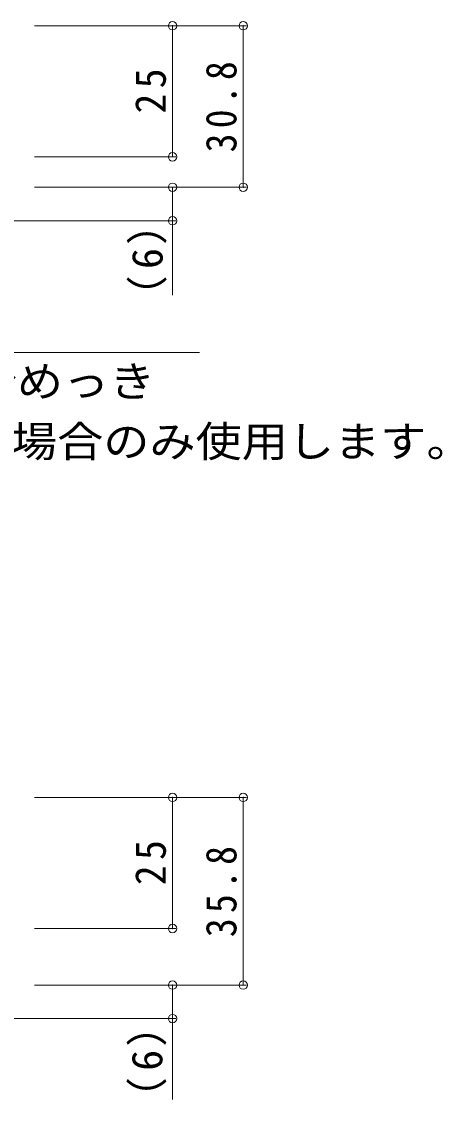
# Model space of a CAD drawing. Units: millimetres, scale not verified. Extents: x -378 to 376, y -271 to 254.
# Drawn here: x 259.8 to 340, y -179.5 to 26.1 of the extents above; entities that cross this region are included whole.
import ezdxf
from ezdxf.enums import TextEntityAlignment as Align

# ---------------------------------------------------------------- set-up
doc = ezdxf.new("R2010")
doc.units = ezdxf.units.MM
doc.header["$LTSCALE"] = 2
doc.header["$PDMODE"] = 32
doc.header["$PDSIZE"] = 1.6
doc.layers.add('D-4', color=7, linetype='Continuous', lineweight=9)
doc.layers.add('D-5', color=7, linetype='Continuous', lineweight=9)
doc.layers.add('F-5_F-5ﾚｲﾔ', color=2, linetype='Continuous')
doc.styles.add('ＭＳ ゴシック', font='')
doc.styles.get('ＭＳ ゴシック').set_extended_font_data('MS Gothic')

msp = doc.modelspace()

# ---------------------------------------------------------------- linework, layer by layer
at = {"layer": 'D-4'}
for p, q in [((289.147, 25.321), (262.194, 25.321)), ((302.61, 25.321), (262.194, 25.321)), ((288.547, 0.321), (288.547, 25.321)), ((302.01, -5.479), (302.01, 25.321)), ((289.147, 0.321), (262.194, 0.321)), ((289.147, -5.479), (262.194, -5.479)), ((302.61, -5.479), (262.194, -5.479)), ((288.547, -26.061), (288.547, -5.479)), ((289.147, -11.863), (222.462, -11.863)), ((289.147, -121.863), (262.194, -121.863)), ((302.61, -121.863), (262.194, -121.863)), ((288.547, -146.863), (288.547, -121.863)), ((302.01, -157.663), (302.01, -121.863)), ((289.147, -146.863), (262.194, -146.863)), ((289.147, -157.663), (262.194, -157.663)), ((302.61, -157.663), (262.194, -157.663)), ((288.547, -179.467), (288.547, -157.663)), ((289.147, -164.048), (222.462, -164.048))]:
    msp.add_line(p, q, dxfattribs=at)
for p in [(288.547, 25.321), (302.01, 25.321), (288.547, 0.321), (288.547, -5.479), (302.01, -5.479), (288.547, -11.863), (288.547, -121.863), (302.01, -121.863), (288.547, -146.863), (288.547, -157.663), (302.01, -157.663), (288.547, -164.048)]:
    msp.add_point(p, dxfattribs=at)
at = {"layer": 'D-5'}
msp.add_line((178.017, -37.003), (293.644, -37.003), dxfattribs=at)

# ---------------------------------------------------------------- texts
at = {"layer": 'D-4', "color": 2, "char_height": 5.865, "attachment_point": 7, "rotation": 90, "style": 'ＭＳ ゴシック'}
for s, insert in [('\\T1.27;\\W0.95;25', (287.347, 8.571)), ('\\T1.28;\\W0.9;30.8', (300.81, 1.171)), ('\\T1.15;（6）', (287.411, -30.271)), ('\\T1.27;\\W0.95;25', (287.347, -138.613)), ('\\T1.28;\\W0.9;35.8', (300.81, -148.513)), ('\\T1.15;（6）', (287.362, -183.204))]:
    msp.add_mtext(s, dxfattribs=dict(at, insert=insert))
at = {"layer": 'F-5_F-5ﾚｲﾔ', "style": 'ＭＳ ゴシック', "width": 1.1}
for s, p in [('ＳＰＨＣ、電気亜鉛めっき', (179.656, -47.206)), ('マット厚１５ｍｍの場合のみ使用します。', (178.532, -58.661))]:
    msp.add_text(s, height=5.865, dxfattribs=at).set_placement(p, align=Align.BOTTOM_LEFT)

doc.saveas('drawing.dxf')
